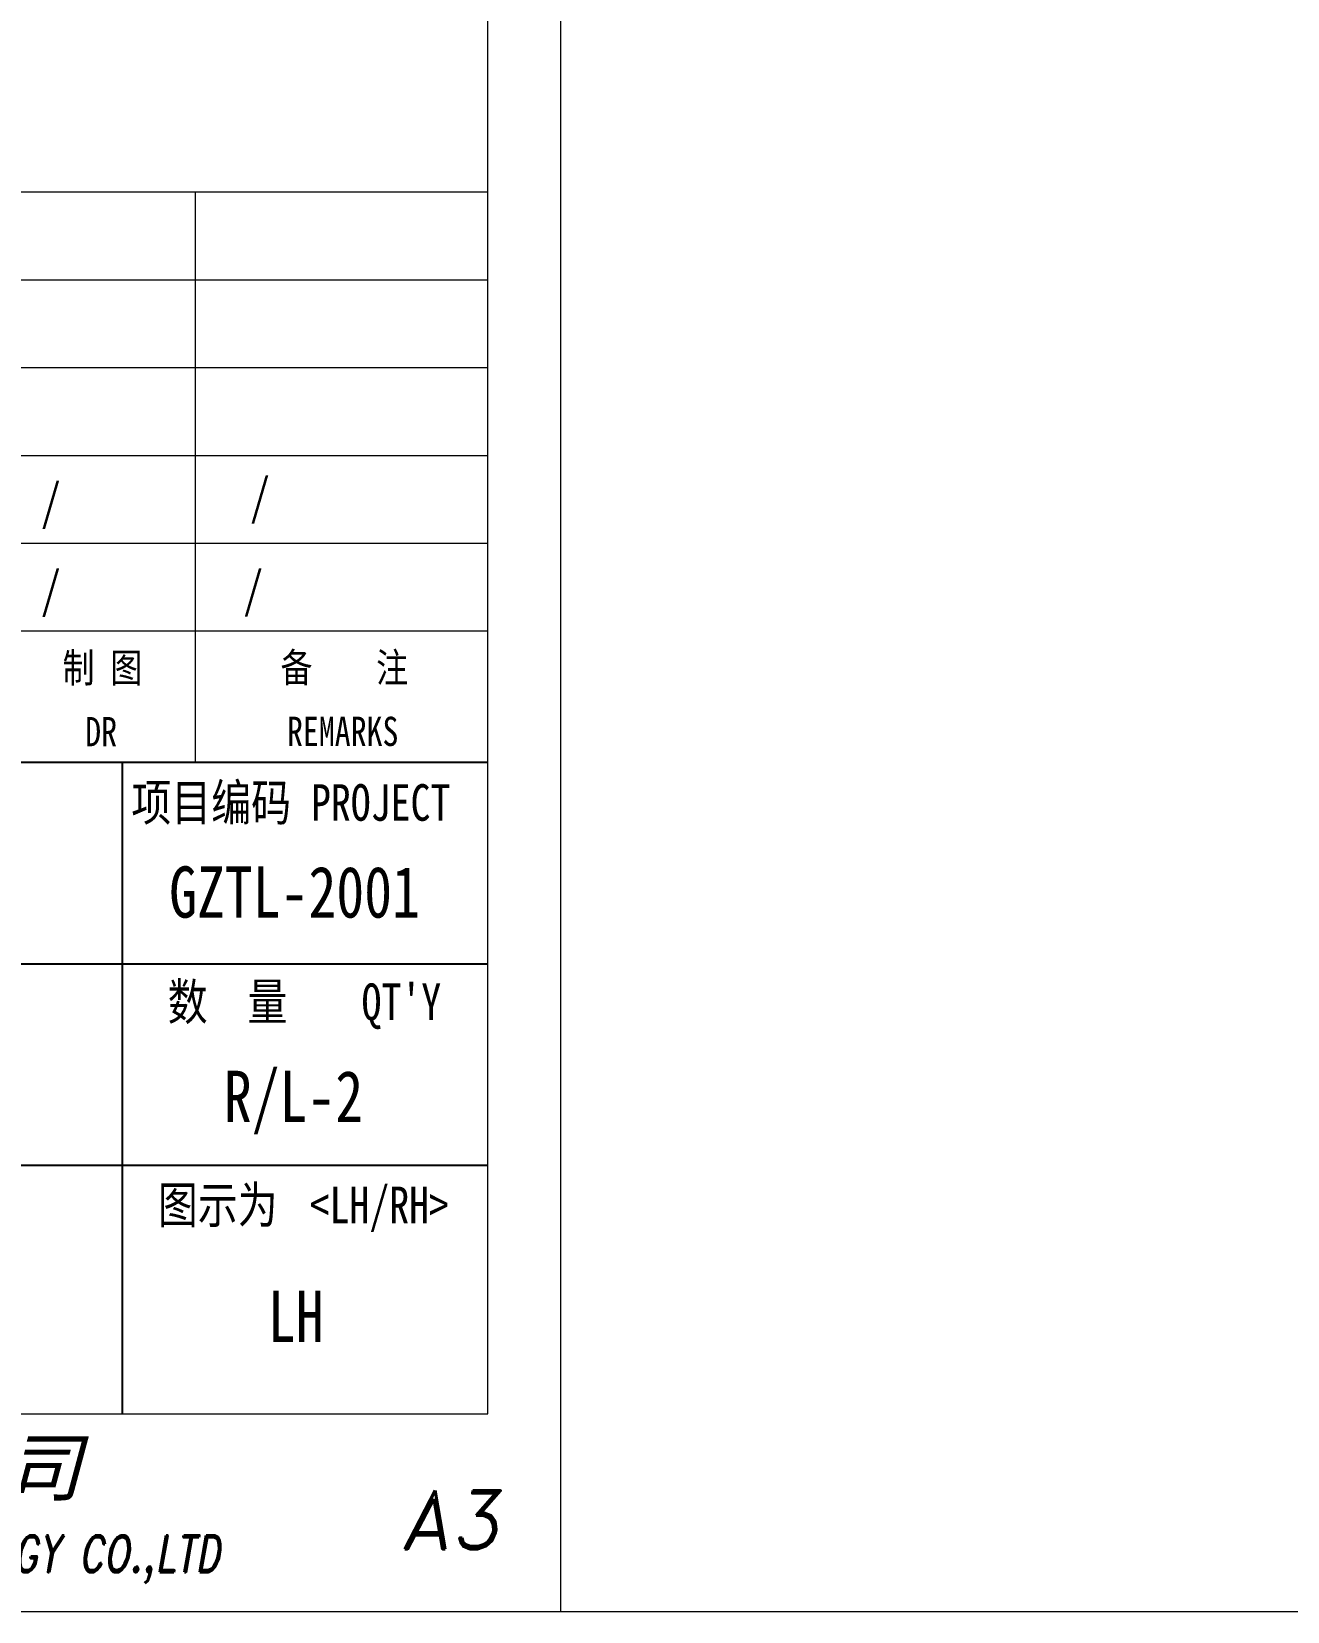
# Model space of a CAD drawing. Header units: millimetres. Extents: x 1333 to 359964, y -52803 to -5704.
# Drawn here: x 165385 to 165556.6, y -26401.6 to -26185.6 of the extents above; entities that cross this region are included whole.
import ezdxf
from ezdxf.enums import TextEntityAlignment as Align

# ---------------------------------------------------------------- set-up
doc = ezdxf.new("R2010")
doc.units = ezdxf.units.MM
doc.header["$LTSCALE"] = 0.5
doc.layers.add('图\\M+19E79\\M+195B6\\M+18E9A', color=7, linetype='Continuous')
doc.layers.add('数量', color=7, linetype='Continuous')
doc.layers.add('图框', color=7, linetype='Continuous', lineweight=18)
doc.layers.add('标注线', color=3, linetype='Continuous', lineweight=18)
doc.layers.add('打印-禁用', color=7, linetype='Continuous', lineweight=15, plot=False)
doc.styles.add('STYLE1', font='')
doc.styles.add('国标', font='simfang.ttf', dxfattribs={"width": 0.8})
doc.styles.add('标题\\M+18E9A', font='romand.shx', dxfattribs={"oblique": 10, "bigfont": 'bigfont.shx'})
doc.styles.get('STYLE1').set_extended_font_data('SimSun')

# ---------------------------------------------------------------- blocks, each defined once
blk = doc.blocks.new('GZDEH零件A3图框V01版')
at = {"layer": '图\\M+19E79\\M+195B6\\M+18E9A', "color": 7}
blk.add_line((3272.49, -1788.46), (3092.49, -1788.46), dxfattribs=at)
at = {"layer": '图\\M+19E79\\M+195B6\\M+18E9A', "color": 9}
for p, q in [((3272.49, -1788.46), (3092.49, -1788.46)), ((3247.49, -1788.46), (3247.49, -1832.96)), ((3181.99, -1802.21), (3272.49, -1802.21)), ((3181.99, -1815.96), (3272.49, -1815.96))]:
    blk.add_line(p, q, dxfattribs=at)
at = {"layer": '图框', "linetype": 'Continuous'}
for p, q in [((3272.49, -1832.96), (3272.49, -1554.46)), ((3157.49, -1749.46), (3272.49, -1749.46)), ((2882.49, -1832.96), (3272.49, -1832.96))]:
    blk.add_line(p, q, dxfattribs=at)
at = {"layer": '图框', "color": 9}
for p, q in [((3252.49, -1749.46), (3252.49, -1788.46)), ((3157.49, -1755.46), (3272.49, -1755.46)), ((3157.49, -1761.46), (3272.49, -1761.46)), ((3157.49, -1767.46), (3272.49, -1767.46)), ((3157.49, -1773.46), (3272.49, -1773.46)), ((3157.49, -1779.46), (3272.49, -1779.46))]:
    blk.add_line(p, q, dxfattribs=at)
at = {"layer": '打印-禁用', "linetype": 'Continuous'}
for p, q in [((3277.49, -1846.46), (3277.49, -1549.46)), ((2857.49, -1846.46), (3277.49, -1846.46))]:
    blk.add_line(p, q, dxfattribs=at)
at = {"layer": '图\\M+19E79\\M+195B6\\M+18E9A', "color": 9, "style": '国标', "width": 0.8}
for s, p in [('项目编码 PROJECT', (3248.13, -1792.43)), ('数  量', (3250.61, -1806.05)), ("QT'Y ", (3263.86, -1806.05)), ('图示为', (3249.94, -1819.93)), ('<LH/RH>', (3260.31, -1819.93))]:
    blk.add_text(s, height=2.5, dxfattribs=at).set_placement(p)
at = {"layer": '图\\M+19E79\\M+195B6\\M+18E9A', "color": 7, "lineweight": -3, "style": 'STYLE1', "oblique": 15}
blk.add_text('广州德恒汽车装备科技有限公司', height=3.8, dxfattribs=at).set_placement((3172.16, -1838.51))
at = {"layer": '图\\M+19E79\\M+195B6\\M+18E9A', "color": 7, "style": '标题\\M+18E9A', "oblique": 10}
blk.add_text('A3', height=4, dxfattribs=at).set_placement((3269.91, -1840.2), align=Align.MIDDLE)
at = {"layer": '图\\M+19E79\\M+195B6\\M+18E9A', "color": 7, "style": '标题\\M+18E9A', "oblique": 10, "width": 0.75}
blk.add_text('GUANGZHOU DEHENG AUTOMOTIVE EQUIPMENT TECHNOLOGY CO.,LTD ', height=2.5, dxfattribs=at).set_placement((3211.26, -1842.9), align=Align.MIDDLE)
at = {"layer": '图框', "color": 9, "style": '国标', "width": 0.8}
for s, p in [('制 图', (3246.15, -1781.95)), ('备    注', (3262.68, -1781.92)), ('DR', (3246.06, -1786.34)), ('REMARKS', (3262.57, -1786.32))]:
    blk.add_text(s, height=2, dxfattribs=at).set_placement(p, align=Align.MIDDLE)
blk = doc.blocks.new('DEH A3')
at = {"layer": '图框'}
blk.add_blockref('GZDEH零件A3图框V01版', (-2857.49, 1846.46), dxfattribs=at)

msp = doc.modelspace()

# ---------------------------------------------------------------- linework, layer by layer
at = {"layer": '标注线'}
msp.add_line((160574.502, -26401.55), (179981.94, -26401.55), dxfattribs=at)

# ---------------------------------------------------------------- block references
at = {"layer": '图框', "xscale": 2, "yscale": 2, "zscale": 2}
msp.add_blockref('DEH A3', (164617.344, -26401.55), dxfattribs=at)

# ---------------------------------------------------------------- texts
at = {"layer": '图\\M+19E79\\M+195B6\\M+18E9A', "color": 3, "style": '国标', "width": 0.8}
for s, height, p in [('/', 5, (165414.834, -26251.667)), ('/', 5, (165386.245, -26252.409)), ('/', 5, (165386.245, -26264.409)), ('/', 5, (165413.907, -26264.387)), ('GZTL-2001', 7, (165403.778, -26306.73))]:
    msp.add_text(s, height=height, dxfattribs=at).set_placement(p)
msp.add_text('LH', height=7, dxfattribs=at).set_placement((165421.087, -26364.718), align=Align.CENTER)
at = {"layer": '数量', "color": 3, "style": '国标', "width": 0.8}
msp.add_text('R/L-2', height=7, dxfattribs=at).set_placement((165420.78, -26334.654), align=Align.CENTER)

doc.saveas('drawing.dxf')
